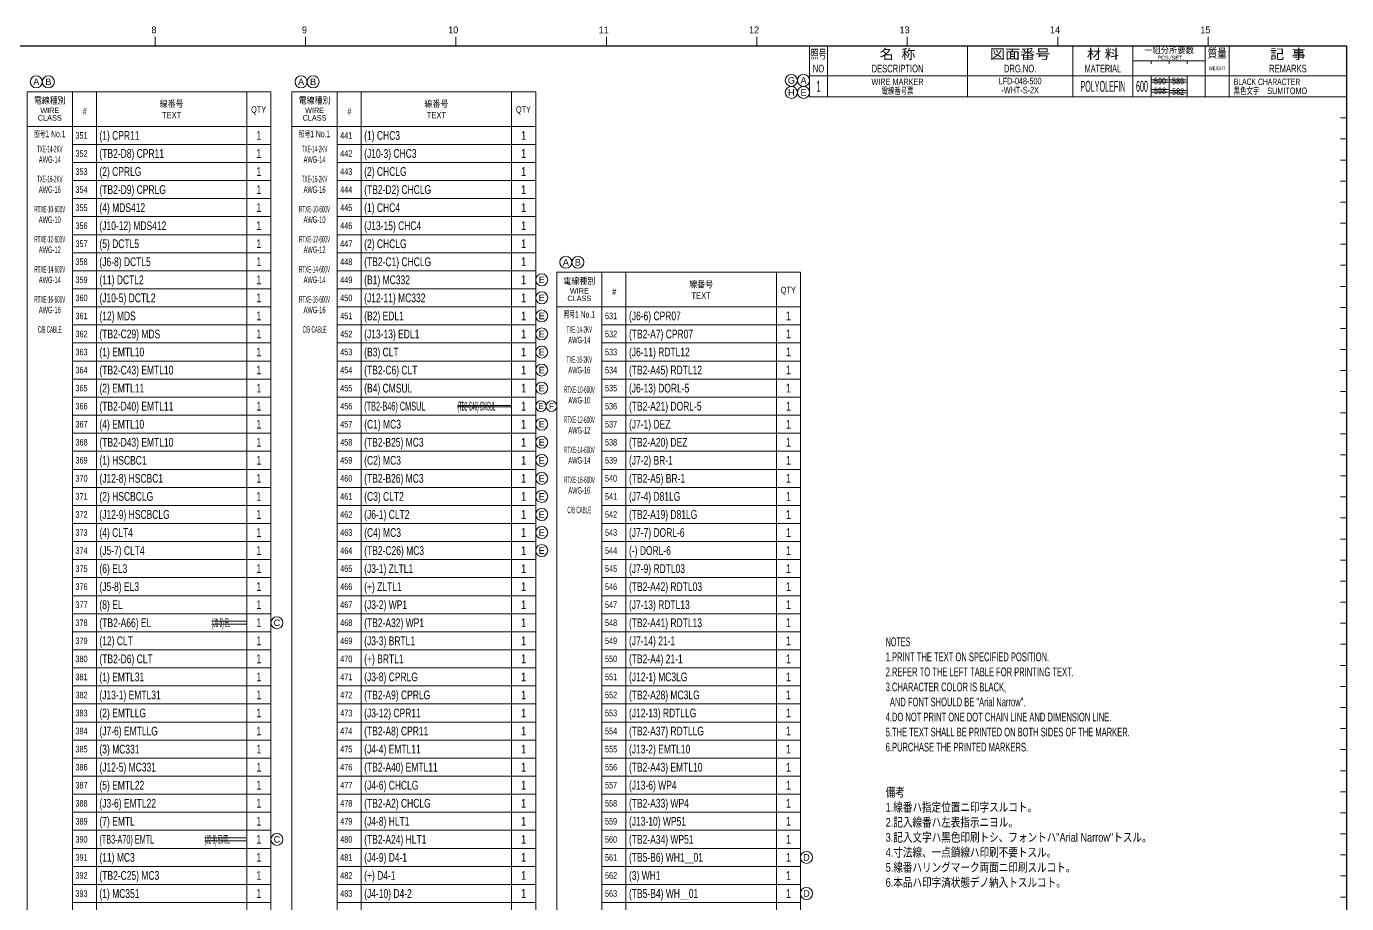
# Model space of a CAD drawing. Header units: millimetres. Extents: x 10 to 832, y 7 to 590.
# Drawn here: x 392.7 to 831.5, y 298.8 to 590.4 of the extents above; entities that cross this region are included whole.
import ezdxf
from ezdxf.enums import TextEntityAlignment as Align

# ---------------------------------------------------------------- set-up
doc = ezdxf.new("R2010")
doc.units = ezdxf.units.MM
for name, color, linetype in [('GR1_01', 7, 'Continuous'), ('GR1_02', 7, 'Continuous'), ('GR1_03', 7, 'Continuous'), ('GR1_04', 7, 'Continuous'), ('GR1_10', 7, 'Continuous'), ('GR1_11', 7, 'Continuous'), ('図面枠B6M', 7, 'Continuous'), ('表題、部品表_01', 7, 'Continuous'), ('表題、部品表_02', 7, 'Continuous'), ('表題、部品表_03', 7, 'Continuous'), ('訂正記号', 7, 'Continuous')]:
    doc.layers.add(name, color=color, linetype=linetype)
doc.styles.add('HG丸ｺﾞｼｯｸM-PRO', font='')
doc.styles.get('HG丸ｺﾞｼｯｸM-PRO').set_extended_font_data('HG丸ｺﾞｼｯｸM-PRO')

# ---------------------------------------------------------------- blocks, each defined once
blk = doc.blocks.new('BLKF023')
at = {"layer": '図面枠B6M', "color": 2, "linetype": 'Continuous', "lineweight": 25}
for p, q in [((35.5, 584), (831.5, 584)), ((831.5, 584), (831.5, 15))]:
    blk.add_line(p, q, dxfattribs=at)
at = {"layer": '図面枠B6M', "color": 4, "linetype": 'Continuous', "lineweight": 13}
for p, q in [((435.5, 587), (435.5, 584)), ((485.5, 587), (485.5, 584)), ((535.5, 587), (535.5, 584)), ((585.5, 587), (585.5, 584)), ((635.5, 587), (635.5, 584)), ((685.5, 587), (685.5, 584)), ((735.5, 587), (735.5, 584)), ((785.5, 587), (785.5, 584)), ((829.5, 567), (831.5, 567)), ((829.5, 560), (831.5, 560)), ((829.5, 553), (831.5, 553)), ((829.5, 546), (831.5, 546)), ((829.5, 539), (831.5, 539)), ((829.5, 532), (831.5, 532)), ((829.5, 525), (831.5, 525)), ((829.5, 518), (831.5, 518)), ((829.5, 511), (831.5, 511)), ((829.5, 504), (831.5, 504)), ((829.5, 497), (831.5, 497)), ((829.5, 490), (831.5, 490)), ((829.5, 483), (831.5, 483)), ((829.5, 476), (831.5, 476)), ((829.5, 469), (831.5, 469)), ((829.5, 462), (831.5, 462)), ((829.5, 455), (831.5, 455)), ((829.5, 448), (831.5, 448)), ((829.5, 441), (831.5, 441)), ((829.5, 434), (831.5, 434)), ((829.5, 427), (831.5, 427)), ((829.5, 420), (831.5, 420)), ((829.5, 413), (831.5, 413)), ((829.5, 406), (831.5, 406)), ((829.5, 399), (831.5, 399)), ((829.5, 392), (831.5, 392)), ((829.5, 385), (831.5, 385)), ((829.5, 378), (831.5, 378)), ((829.5, 371), (831.5, 371)), ((829.5, 364), (831.5, 364)), ((829.5, 357), (831.5, 357)), ((829.5, 350), (831.5, 350)), ((829.5, 343), (831.5, 343)), ((829.5, 336), (831.5, 336)), ((829.5, 329), (831.5, 329)), ((829.5, 322), (831.5, 322)), ((829.5, 315), (831.5, 315)), ((829.5, 308), (831.5, 308)), ((829.5, 301), (831.5, 301))]:
    blk.add_line(p, q, dxfattribs=at)
at = {"layer": '図面枠B6M', "color": 4, "linetype": 'Continuous', "lineweight": 13, "style": 'HG丸ｺﾞｼｯｸM-PRO', "width": 1.003994}
for s, height, p in [('8', 2.25, (434.29, 587.45)), ('9', 2.25, (484.29, 587.45)), ('10', 2.255, (532.9, 587.45)), ('11', 2.255, (582.9, 587.45)), ('12', 2.255, (632.9, 587.45)), ('13', 2.255, (682.9, 587.45)), ('14', 2.255, (732.9, 587.45)), ('15', 2.255, (782.9, 587.45))]:
    blk.add_text(s, height=height, dxfattribs=at).set_placement(p, align=Align.BOTTOM_LEFT)
blk = doc.blocks.new('BLKF025')
at = {"layer": '表題、部品表_02', "color": 4, "linetype": 'Continuous', "lineweight": 13}
for p, q in [((653, 574), (653, 567)), ((653, 574), (831.5, 574)), ((659, 574), (659, 567)), ((705.5, 574), (705.5, 567)), ((740.5, 574), (740.5, 567)), ((760.5, 574), (760.5, 567)), ((766.5, 574), (766.5, 567)), ((772.5, 574), (772.5, 567)), ((778.5, 567), (778.5, 574)), ((784.5, 574), (784.5, 567)), ((792.5, 574), (792.5, 567)), ((831.5, 574), (831.5, 567)), ((653, 567), (831.5, 567))]:
    blk.add_line(p, q, dxfattribs=at)
blk = doc.blocks.new('BLKF031')
at = {"layer": 'GR1_01', "color": 4, "linetype": 'Continuous', "lineweight": 13}
for p, q in [((393, 568.67), (393, 557.17)), ((393, 568.67), (393, 17.17)), ((474, 568.67), (393, 568.67)), ((408, 568.67), (408, 557.17)), ((416, 568.67), (416, 17.17)), ((466, 568.67), (466, 17.17)), ((474, 568.67), (474, 17.17)), ((474, 557.17), (393, 557.17)), ((408, 557.17), (408, 17.17)), ((408, 557.17), (474, 557.17)), ((408, 551.17), (474, 551.17)), ((408, 545.17), (474, 545.17)), ((408, 539.17), (474, 539.17)), ((408, 533.17), (474, 533.17)), ((408, 527.17), (474, 527.17)), ((408, 521.17), (474, 521.17)), ((408, 515.17), (474, 515.17)), ((408, 509.17), (474, 509.17)), ((408, 503.17), (474, 503.17)), ((408, 497.17), (474, 497.17)), ((408, 491.17), (474, 491.17)), ((408, 485.17), (474, 485.17)), ((408, 479.17), (474, 479.17)), ((408, 473.17), (474, 473.17)), ((408, 467.17), (474, 467.17)), ((408, 461.17), (474, 461.17)), ((408, 455.17), (474, 455.17)), ((408, 449.17), (474, 449.17)), ((408, 443.17), (474, 443.17)), ((408, 437.17), (474, 437.17)), ((408, 431.17), (474, 431.17)), ((408, 425.17), (474, 425.17)), ((408, 419.17), (474, 419.17)), ((408, 413.17), (474, 413.17)), ((408, 407.17), (474, 407.17)), ((408, 401.17), (474, 401.17)), ((408, 395.17), (474, 395.17)), ((408, 389.17), (474, 389.17)), ((408, 383.17), (474, 383.17)), ((408, 377.17), (474, 377.17)), ((408, 371.17), (474, 371.17)), ((408, 365.17), (474, 365.17)), ((408, 359.17), (474, 359.17)), ((408, 353.17), (474, 353.17)), ((408, 347.17), (474, 347.17)), ((408, 341.17), (474, 341.17)), ((408, 335.17), (474, 335.17)), ((408, 329.17), (474, 329.17)), ((408, 323.17), (474, 323.17)), ((408, 317.17), (474, 317.17)), ((408, 311.17), (474, 311.17)), ((408, 305.17), (474, 305.17)), ((408, 299.17), (474, 299.17))]:
    blk.add_line(p, q, dxfattribs=at)
at = {"layer": 'GR1_01', "color": 4, "linetype": 'Continuous', "lineweight": 13, "style": 'HG丸ｺﾞｼｯｸM-PRO'}
for s, height, width, p in [('電線種別', 2.182, 0.863284, (400.5, 565.8)), ('線番号', 2.182, 0.863284, (441, 564.7)), ('#', 2.18, 0.693196, (412.1, 562.18)), ('TEXT', 2.182, 0.863438, (441, 560.92)), ('QTY', 2.182, 0.692704, (469.93, 562.78))]:
    blk.add_text(s, height=height, dxfattribs=dict(at, width=width)).set_placement(p, align=Align.MIDDLE_CENTER)
for s, width, p in [('WIRE', 0.829808, (400.5, 561.05)), ('CLASS', 0.831675, (400.5, 558.55))]:
    blk.add_text(s, height=1.818, dxfattribs=dict(at, width=width)).set_placement(p, align=Align.BOTTOM_CENTER)
blk = doc.blocks.new('BLKF032')
at = {"layer": 'GR1_01', "color": 4, "linetype": 'Continuous', "lineweight": 13}
for p, q in [((481, 568.67), (481, 557.17)), ((481, 568.67), (481, 17.17)), ((562, 568.67), (481, 568.67)), ((496, 568.67), (496, 557.17)), ((504, 568.67), (504, 17.17)), ((554, 568.67), (554, 17.17)), ((562, 568.67), (562, 17.17)), ((562, 557.17), (481, 557.17)), ((496, 557.17), (496, 17.17)), ((496, 557.17), (562, 557.17)), ((496, 551.17), (562, 551.17)), ((496, 545.17), (562, 545.17)), ((496, 539.17), (562, 539.17)), ((496, 533.17), (562, 533.17)), ((496, 527.17), (562, 527.17)), ((496, 521.17), (562, 521.17)), ((496, 515.17), (562, 515.17)), ((496, 509.17), (562, 509.17)), ((496, 503.17), (562, 503.17)), ((496, 497.17), (562, 497.17)), ((496, 491.17), (562, 491.17)), ((496, 485.17), (562, 485.17)), ((496, 479.17), (562, 479.17)), ((496, 473.17), (562, 473.17)), ((496, 467.17), (562, 467.17)), ((496, 461.17), (562, 461.17)), ((496, 455.17), (562, 455.17)), ((496, 449.17), (562, 449.17)), ((496, 443.17), (562, 443.17)), ((496, 437.17), (562, 437.17)), ((496, 431.17), (562, 431.17)), ((496, 425.17), (562, 425.17)), ((496, 419.17), (562, 419.17)), ((496, 413.17), (562, 413.17)), ((496, 407.17), (562, 407.17)), ((496, 401.17), (562, 401.17)), ((496, 395.17), (562, 395.17)), ((496, 389.17), (562, 389.17)), ((496, 383.17), (562, 383.17)), ((496, 377.17), (562, 377.17)), ((496, 371.17), (562, 371.17)), ((496, 365.17), (562, 365.17)), ((496, 359.17), (562, 359.17)), ((496, 353.17), (562, 353.17)), ((496, 347.17), (562, 347.17)), ((496, 341.17), (562, 341.17)), ((496, 335.17), (562, 335.17)), ((496, 329.17), (562, 329.17)), ((496, 323.17), (562, 323.17)), ((496, 317.17), (562, 317.17)), ((496, 311.17), (562, 311.17)), ((496, 305.17), (562, 305.17)), ((496, 299.17), (562, 299.17))]:
    blk.add_line(p, q, dxfattribs=at)
at = {"layer": 'GR1_01', "color": 4, "linetype": 'Continuous', "lineweight": 13, "style": 'HG丸ｺﾞｼｯｸM-PRO'}
for s, height, width, p in [('電線種別', 2.182, 0.863284, (488.5, 565.8)), ('線番号', 2.182, 0.863284, (529, 564.7)), ('#', 2.18, 0.693196, (500.1, 562.18)), ('TEXT', 2.182, 0.863438, (529, 560.92)), ('QTY', 2.182, 0.692704, (557.93, 562.78))]:
    blk.add_text(s, height=height, dxfattribs=dict(at, width=width)).set_placement(p, align=Align.MIDDLE_CENTER)
for s, width, p in [('WIRE', 0.829808, (488.5, 561.05)), ('CLASS', 0.831675, (488.5, 558.55))]:
    blk.add_text(s, height=1.818, dxfattribs=dict(at, width=width)).set_placement(p, align=Align.BOTTOM_CENTER)
blk = doc.blocks.new('BLKF034')
at = {"layer": '表題、部品表_01', "color": 4, "linetype": 'Continuous', "lineweight": 13}
for p, q in [((653, 584), (653, 574)), ((653, 584), (831.5, 584)), ((659, 584), (659, 574)), ((705.5, 584), (705.5, 574)), ((740.5, 584), (740.5, 574)), ((760.5, 584), (760.5, 574)), ((784.5, 584), (784.5, 574)), ((792.5, 584), (792.5, 574)), ((831.5, 584), (831.5, 574)), ((760.5, 579), (784.5, 579)), ((766.5, 578), (766.5, 579)), ((772.5, 579), (772.5, 578)), ((778.5, 579), (778.5, 578)), ((653, 574), (831.5, 574))]:
    blk.add_line(p, q, dxfattribs=at)
at = {"layer": '表題、部品表_01', "color": 3, "linetype": 'Continuous', "lineweight": 35, "style": 'HG丸ｺﾞｼｯｸM-PRO'}
for s, height, width, p in [('一組分所要数', 2.036, 0.966638, (772.5, 582.5)), ('照号', 2.909, 0.651535, (656, 581.2)), ('名  称', 3.273, 1.042426, (682.25, 581.2)), ('図面番号', 3.273, 1.127518, (723, 581.2)), ('材 料', 3.273, 1.042439, (750.5, 581.2)), ('PCS./SET.', 1.309, 0.862935, (773, 580)), ('質量', 2.909, 0.781842, (788.5, 581.5)), ('記  事', 3.273, 1.042426, (812, 581.2)), ('NO', 2.545, 0.740841, (656, 576.4)), ('DESCRIPTION', 2.5455, 0.741365, (682.25, 576.4)), ('DRG.NO.', 2.545, 0.741189, (723, 576.4)), ('MATERIAL', 2.545, 0.594756, (750.5, 576.4)), ('WEIGHT', 1.309, 0.635507, (788.5, 576.5)), ('REMARKS', 2.545, 0.742803, (812, 576.4))]:
    blk.add_text(s, height=height, dxfattribs=dict(at, width=width)).set_placement(p, align=Align.MIDDLE_CENTER)
blk = doc.blocks.new('BLKF033')
at = {"layer": '表題、部品表_01', "color": 3, "linetype": 'Continuous', "lineweight": 13}
blk.add_blockref('BLKF034', (0, 0), dxfattribs=at)
blk = doc.blocks.new('BLKF035')
at = {"layer": 'GR1_01', "color": 4, "linetype": 'Continuous', "lineweight": 13}
for p, q in [((569, 508.67), (569, 497.17)), ((569, 508.67), (569, 65.17)), ((650, 508.67), (569, 508.67)), ((584, 508.67), (584, 497.17)), ((592, 508.67), (592, 65.17)), ((642, 508.67), (642, 65.17)), ((650, 508.67), (650, 65.17)), ((650, 497.17), (569, 497.17)), ((584, 497.17), (584, 65.17)), ((584, 497.17), (650, 497.17)), ((584, 491.17), (650, 491.17)), ((584, 485.17), (650, 485.17)), ((584, 479.17), (650, 479.17)), ((584, 473.17), (650, 473.17)), ((584, 467.17), (650, 467.17)), ((584, 461.17), (650, 461.17)), ((584, 455.17), (650, 455.17)), ((584, 449.17), (650, 449.17)), ((584, 443.17), (650, 443.17)), ((584, 437.17), (650, 437.17)), ((584, 431.17), (650, 431.17)), ((584, 425.17), (650, 425.17)), ((584, 419.17), (650, 419.17)), ((584, 413.17), (650, 413.17)), ((584, 407.17), (650, 407.17)), ((584, 401.17), (650, 401.17)), ((584, 395.17), (650, 395.17)), ((584, 389.17), (650, 389.17)), ((584, 383.17), (650, 383.17)), ((584, 377.17), (650, 377.17)), ((584, 371.17), (650, 371.17)), ((584, 365.17), (650, 365.17)), ((584, 359.17), (650, 359.17)), ((584, 353.17), (650, 353.17)), ((584, 347.17), (650, 347.17)), ((584, 341.17), (650, 341.17)), ((584, 335.17), (650, 335.17)), ((584, 329.17), (650, 329.17)), ((584, 323.17), (650, 323.17)), ((584, 317.17), (650, 317.17)), ((584, 311.17), (650, 311.17)), ((584, 305.17), (650, 305.17)), ((584, 299.17), (650, 299.17))]:
    blk.add_line(p, q, dxfattribs=at)
at = {"layer": 'GR1_01', "color": 4, "linetype": 'Continuous', "lineweight": 13, "style": 'HG丸ｺﾞｼｯｸM-PRO'}
for s, height, width, p in [('電線種別', 2.182, 0.863284, (576.5, 505.8)), ('線番号', 2.182, 0.863284, (617, 504.7)), ('#', 2.18, 0.693196, (588.1, 502.18)), ('TEXT', 2.182, 0.863438, (617, 500.92)), ('QTY', 2.182, 0.692704, (645.93, 502.78))]:
    blk.add_text(s, height=height, dxfattribs=dict(at, width=width)).set_placement(p, align=Align.MIDDLE_CENTER)
for s, width, p in [('CLASS', 0.831675, (576.5, 498.55)), ('WIRE', 0.829808, (576.5, 501.05))]:
    blk.add_text(s, height=1.818, dxfattribs=dict(at, width=width)).set_placement(p, align=Align.BOTTOM_CENTER)
blk = doc.blocks.new('BLKF040')
at = {"layer": '訂正記号', "color": 4, "linetype": 'Continuous', "lineweight": 13}
blk.add_circle((396.02, 572), 2, dxfattribs=at)
at = {"layer": '訂正記号', "color": 4, "linetype": 'Continuous', "lineweight": 13, "style": 'HG丸ｺﾞｼｯｸM-PRO', "width": 1.042301}
blk.add_text('A', height=2.18, dxfattribs=at).set_placement((396.02, 572), align=Align.MIDDLE_CENTER)
blk = doc.blocks.new('BLKF041')
at = {"layer": '訂正記号', "color": 4, "linetype": 'Continuous', "lineweight": 13}
blk.add_circle((484.02, 572), 2, dxfattribs=at)
at = {"layer": '訂正記号', "color": 4, "linetype": 'Continuous', "lineweight": 13, "style": 'HG丸ｺﾞｼｯｸM-PRO', "width": 1.042301}
blk.add_text('A', height=2.18, dxfattribs=at).set_placement((484.02, 572), align=Align.MIDDLE_CENTER)
blk = doc.blocks.new('BLKF042')
at = {"layer": '訂正記号', "color": 4, "linetype": 'Continuous', "lineweight": 13}
blk.add_circle((572.02, 512), 2, dxfattribs=at)
at = {"layer": '訂正記号', "color": 4, "linetype": 'Continuous', "lineweight": 13, "style": 'HG丸ｺﾞｼｯｸM-PRO', "width": 1.042301}
blk.add_text('A', height=2.18, dxfattribs=at).set_placement((572.02, 512), align=Align.MIDDLE_CENTER)
blk = doc.blocks.new('BLKF047')
at = {"layer": '訂正記号', "color": 4, "linetype": 'Continuous', "lineweight": 13}
blk.add_circle((400.02, 572), 2, dxfattribs=at)
at = {"layer": '訂正記号', "color": 4, "linetype": 'Continuous', "lineweight": 13, "style": 'HG丸ｺﾞｼｯｸM-PRO', "width": 1.04272}
blk.add_text('B', height=2.18, dxfattribs=at).set_placement((400.02, 572), align=Align.MIDDLE_CENTER)
blk = doc.blocks.new('BLKF048')
at = {"layer": '訂正記号', "color": 4, "linetype": 'Continuous', "lineweight": 13}
blk.add_circle((488.02, 572), 2, dxfattribs=at)
at = {"layer": '訂正記号', "color": 4, "linetype": 'Continuous', "lineweight": 13, "style": 'HG丸ｺﾞｼｯｸM-PRO', "width": 1.04272}
blk.add_text('B', height=2.18, dxfattribs=at).set_placement((488.02, 572), align=Align.MIDDLE_CENTER)
blk = doc.blocks.new('BLKF049')
at = {"layer": '訂正記号', "color": 4, "linetype": 'Continuous', "lineweight": 13}
blk.add_circle((576.02, 512), 2, dxfattribs=at)
at = {"layer": '訂正記号', "color": 4, "linetype": 'Continuous', "lineweight": 13, "style": 'HG丸ｺﾞｼｯｸM-PRO', "width": 1.04272}
blk.add_text('B', height=2.18, dxfattribs=at).set_placement((576.02, 512), align=Align.MIDDLE_CENTER)
blk = doc.blocks.new('BLKF051')
at = {"layer": '訂正記号', "color": 4, "linetype": 'Continuous', "lineweight": 13}
blk.add_circle((476, 320.17), 2, dxfattribs=at)
at = {"layer": '訂正記号', "color": 4, "linetype": 'Continuous', "lineweight": 13, "style": 'HG丸ｺﾞｼｯｸM-PRO', "width": 1.042931}
blk.add_text('C', height=2.18, dxfattribs=at).set_placement((476, 320.17), align=Align.MIDDLE_CENTER)
blk = doc.blocks.new('BLKF052')
at = {"layer": '訂正記号', "color": 4, "linetype": 'Continuous', "lineweight": 13}
blk.add_circle((476, 392.17), 2, dxfattribs=at)
at = {"layer": '訂正記号', "color": 4, "linetype": 'Continuous', "lineweight": 13, "style": 'HG丸ｺﾞｼｯｸM-PRO', "width": 1.042931}
blk.add_text('C', height=2.18, dxfattribs=at).set_placement((476, 392.17), align=Align.MIDDLE_CENTER)
blk = doc.blocks.new('BLKF067')
at = {"layer": '訂正記号', "color": 4, "linetype": 'Continuous', "lineweight": 13}
blk.add_circle((652, 314.17), 2, dxfattribs=at)
at = {"layer": '訂正記号', "color": 4, "linetype": 'Continuous', "lineweight": 13, "style": 'HG丸ｺﾞｼｯｸM-PRO', "width": 1.042833}
blk.add_text('D', height=2.18, dxfattribs=at).set_placement((652, 314.17), align=Align.MIDDLE_CENTER)
blk = doc.blocks.new('BLKF068')
at = {"layer": '訂正記号', "color": 4, "linetype": 'Continuous', "lineweight": 13}
blk.add_circle((652, 302.17), 2, dxfattribs=at)
at = {"layer": '訂正記号', "color": 4, "linetype": 'Continuous', "lineweight": 13, "style": 'HG丸ｺﾞｼｯｸM-PRO', "width": 1.042833}
blk.add_text('D', height=2.18, dxfattribs=at).set_placement((652, 302.17), align=Align.MIDDLE_CENTER)
blk = doc.blocks.new('BLKF118')
at = {"layer": '訂正記号', "color": 4, "linetype": 'Continuous', "lineweight": 13}
blk.add_circle((564, 506.17), 2, dxfattribs=at)
at = {"layer": '訂正記号', "color": 4, "linetype": 'Continuous', "lineweight": 13, "style": 'HG丸ｺﾞｼｯｸM-PRO', "width": 1.04259}
blk.add_text('E', height=2.18, dxfattribs=at).set_placement((564, 506.17), align=Align.MIDDLE_CENTER)
blk = doc.blocks.new('BLKF119')
at = {"layer": '訂正記号', "color": 4, "linetype": 'Continuous', "lineweight": 13}
blk.add_circle((564, 500.17), 2, dxfattribs=at)
at = {"layer": '訂正記号', "color": 4, "linetype": 'Continuous', "lineweight": 13, "style": 'HG丸ｺﾞｼｯｸM-PRO', "width": 1.04259}
blk.add_text('E', height=2.18, dxfattribs=at).set_placement((564, 500.17), align=Align.MIDDLE_CENTER)
blk = doc.blocks.new('BLKF120')
at = {"layer": '訂正記号', "color": 4, "linetype": 'Continuous', "lineweight": 13}
blk.add_circle((564, 494.17), 2, dxfattribs=at)
at = {"layer": '訂正記号', "color": 4, "linetype": 'Continuous', "lineweight": 13, "style": 'HG丸ｺﾞｼｯｸM-PRO', "width": 1.04259}
blk.add_text('E', height=2.18, dxfattribs=at).set_placement((564, 494.17), align=Align.MIDDLE_CENTER)
blk = doc.blocks.new('BLKF121')
at = {"layer": '訂正記号', "color": 4, "linetype": 'Continuous', "lineweight": 13}
blk.add_circle((564, 488.17), 2, dxfattribs=at)
at = {"layer": '訂正記号', "color": 4, "linetype": 'Continuous', "lineweight": 13, "style": 'HG丸ｺﾞｼｯｸM-PRO', "width": 1.04259}
blk.add_text('E', height=2.18, dxfattribs=at).set_placement((564, 488.17), align=Align.MIDDLE_CENTER)
blk = doc.blocks.new('BLKF122')
at = {"layer": '訂正記号', "color": 4, "linetype": 'Continuous', "lineweight": 13}
blk.add_circle((564, 482.17), 2, dxfattribs=at)
at = {"layer": '訂正記号', "color": 4, "linetype": 'Continuous', "lineweight": 13, "style": 'HG丸ｺﾞｼｯｸM-PRO', "width": 1.04259}
blk.add_text('E', height=2.18, dxfattribs=at).set_placement((564, 482.17), align=Align.MIDDLE_CENTER)
blk = doc.blocks.new('BLKF123')
at = {"layer": '訂正記号', "color": 4, "linetype": 'Continuous', "lineweight": 13}
blk.add_circle((564, 476.17), 2, dxfattribs=at)
at = {"layer": '訂正記号', "color": 4, "linetype": 'Continuous', "lineweight": 13, "style": 'HG丸ｺﾞｼｯｸM-PRO', "width": 1.04259}
blk.add_text('E', height=2.18, dxfattribs=at).set_placement((564, 476.17), align=Align.MIDDLE_CENTER)
blk = doc.blocks.new('BLKF124')
at = {"layer": '訂正記号', "color": 4, "linetype": 'Continuous', "lineweight": 13}
blk.add_circle((564, 470.17), 2, dxfattribs=at)
at = {"layer": '訂正記号', "color": 4, "linetype": 'Continuous', "lineweight": 13, "style": 'HG丸ｺﾞｼｯｸM-PRO', "width": 1.04259}
blk.add_text('E', height=2.18, dxfattribs=at).set_placement((564, 470.17), align=Align.MIDDLE_CENTER)
blk = doc.blocks.new('BLKF125')
at = {"layer": '訂正記号', "color": 4, "linetype": 'Continuous', "lineweight": 13}
blk.add_circle((564, 458.17), 2, dxfattribs=at)
at = {"layer": '訂正記号', "color": 4, "linetype": 'Continuous', "lineweight": 13, "style": 'HG丸ｺﾞｼｯｸM-PRO', "width": 1.04259}
blk.add_text('E', height=2.18, dxfattribs=at).set_placement((564, 458.17), align=Align.MIDDLE_CENTER)
blk = doc.blocks.new('BLKF126')
at = {"layer": '訂正記号', "color": 4, "linetype": 'Continuous', "lineweight": 13}
blk.add_circle((564, 452.17), 2, dxfattribs=at)
at = {"layer": '訂正記号', "color": 4, "linetype": 'Continuous', "lineweight": 13, "style": 'HG丸ｺﾞｼｯｸM-PRO', "width": 1.04259}
blk.add_text('E', height=2.18, dxfattribs=at).set_placement((564, 452.17), align=Align.MIDDLE_CENTER)
blk = doc.blocks.new('BLKF127')
at = {"layer": '訂正記号', "color": 4, "linetype": 'Continuous', "lineweight": 13}
blk.add_circle((564, 446.17), 2, dxfattribs=at)
at = {"layer": '訂正記号', "color": 4, "linetype": 'Continuous', "lineweight": 13, "style": 'HG丸ｺﾞｼｯｸM-PRO', "width": 1.04259}
blk.add_text('E', height=2.18, dxfattribs=at).set_placement((564, 446.17), align=Align.MIDDLE_CENTER)
blk = doc.blocks.new('BLKF128')
at = {"layer": '訂正記号', "color": 4, "linetype": 'Continuous', "lineweight": 13}
blk.add_circle((564, 440.17), 2, dxfattribs=at)
at = {"layer": '訂正記号', "color": 4, "linetype": 'Continuous', "lineweight": 13, "style": 'HG丸ｺﾞｼｯｸM-PRO', "width": 1.04259}
blk.add_text('E', height=2.18, dxfattribs=at).set_placement((564, 440.17), align=Align.MIDDLE_CENTER)
blk = doc.blocks.new('BLKF129')
at = {"layer": '訂正記号', "color": 4, "linetype": 'Continuous', "lineweight": 13}
blk.add_circle((564, 434.17), 2, dxfattribs=at)
at = {"layer": '訂正記号', "color": 4, "linetype": 'Continuous', "lineweight": 13, "style": 'HG丸ｺﾞｼｯｸM-PRO', "width": 1.04259}
blk.add_text('E', height=2.18, dxfattribs=at).set_placement((564, 434.17), align=Align.MIDDLE_CENTER)
blk = doc.blocks.new('BLKF130')
at = {"layer": '訂正記号', "color": 4, "linetype": 'Continuous', "lineweight": 13}
blk.add_circle((564, 428.17), 2, dxfattribs=at)
at = {"layer": '訂正記号', "color": 4, "linetype": 'Continuous', "lineweight": 13, "style": 'HG丸ｺﾞｼｯｸM-PRO', "width": 1.04259}
blk.add_text('E', height=2.18, dxfattribs=at).set_placement((564, 428.17), align=Align.MIDDLE_CENTER)
blk = doc.blocks.new('BLKF131')
at = {"layer": '訂正記号', "color": 4, "linetype": 'Continuous', "lineweight": 13}
blk.add_circle((564, 422.17), 2, dxfattribs=at)
at = {"layer": '訂正記号', "color": 4, "linetype": 'Continuous', "lineweight": 13, "style": 'HG丸ｺﾞｼｯｸM-PRO', "width": 1.04259}
blk.add_text('E', height=2.18, dxfattribs=at).set_placement((564, 422.17), align=Align.MIDDLE_CENTER)
blk = doc.blocks.new('BLKF132')
at = {"layer": '訂正記号', "color": 4, "linetype": 'Continuous', "lineweight": 13}
blk.add_circle((564, 416.17), 2, dxfattribs=at)
at = {"layer": '訂正記号', "color": 4, "linetype": 'Continuous', "lineweight": 13, "style": 'HG丸ｺﾞｼｯｸM-PRO', "width": 1.04259}
blk.add_text('E', height=2.18, dxfattribs=at).set_placement((564, 416.17), align=Align.MIDDLE_CENTER)
blk = doc.blocks.new('BLKF140')
at = {"layer": '訂正記号', "color": 4, "linetype": 'Continuous', "lineweight": 13}
blk.add_circle((563.75, 464.17), 1.75, dxfattribs=at)
at = {"layer": '訂正記号', "color": 4, "linetype": 'Continuous', "lineweight": 13, "style": 'HG丸ｺﾞｼｯｸM-PRO', "width": 1.04259}
blk.add_text('E', height=1.91, dxfattribs=at).set_placement((563.75, 464.17), align=Align.MIDDLE_CENTER)
blk = doc.blocks.new('BLKF141')
at = {"layer": 'GR1_10', "color": 4, "linetype": 'Continuous', "lineweight": 13}
blk.add_circle((567.25, 464.17), 1.75, dxfattribs=at)
at = {"layer": 'GR1_10', "color": 4, "linetype": 'Continuous', "lineweight": 13, "style": 'HG丸ｺﾞｼｯｸM-PRO', "width": 1.042153}
blk.add_text('F', height=1.91, dxfattribs=at).set_placement((567.25, 464.17), align=Align.MIDDLE_CENTER)
blk = doc.blocks.new('BLKF142')
at = {"layer": 'GR1_10', "color": 4, "linetype": 'Continuous', "lineweight": 13}
for p, q in [((536, 464.42), (554, 464.42)), ((536, 463.92), (554, 463.92))]:
    blk.add_line(p, q, dxfattribs=at)
at = {"layer": 'GR1_10', "color": 3, "linetype": 'Continuous', "lineweight": 35, "style": 'HG丸ｺﾞｼｯｸM-PRO', "width": 0.308655}
blk.add_text('(TB2-C46) CMSUL', height=2.9091, dxfattribs=at).set_placement((536, 464.17), align=Align.MIDDLE_LEFT)
blk = doc.blocks.new('BLKF156')
at = {"layer": '訂正記号', "color": 4, "linetype": 'Continuous', "lineweight": 13}
blk.add_circle((651, 572.48), 2, dxfattribs=at)
at = {"layer": '訂正記号', "color": 4, "linetype": 'Continuous', "lineweight": 13, "style": 'HG丸ｺﾞｼｯｸM-PRO', "width": 1.042301}
blk.add_text('A', height=2.18, dxfattribs=at).set_placement((651, 572.48), align=Align.MIDDLE_CENTER)
blk = doc.blocks.new('BLKF157')
at = {"layer": 'GR1_11', "color": 4, "linetype": 'Continuous', "lineweight": 13}
blk.add_circle((646.96, 572.46), 2, dxfattribs=at)
at = {"layer": 'GR1_11', "color": 4, "linetype": 'Continuous', "lineweight": 13, "style": 'HG丸ｺﾞｼｯｸM-PRO', "width": 1.042883}
blk.add_text('G', height=2.18, dxfattribs=at).set_placement((646.96, 572.46), align=Align.MIDDLE_CENTER)
blk = doc.blocks.new('BLKF158')
at = {"layer": '訂正記号', "color": 4, "linetype": 'Continuous', "lineweight": 13}
blk.add_circle((651, 568.48), 2, dxfattribs=at)
at = {"layer": '訂正記号', "color": 4, "linetype": 'Continuous', "lineweight": 13, "style": 'HG丸ｺﾞｼｯｸM-PRO', "width": 1.04259}
blk.add_text('E', height=2.18, dxfattribs=at).set_placement((651, 568.48), align=Align.MIDDLE_CENTER)
blk = doc.blocks.new('BLKF161')
at = {"layer": 'GR1_11', "color": 4, "linetype": 'Continuous', "lineweight": 13}
blk.add_circle((646.96, 568.46), 2, dxfattribs=at)
at = {"layer": 'GR1_11', "color": 4, "linetype": 'Continuous', "lineweight": 13, "style": 'HG丸ｺﾞｼｯｸM-PRO', "width": 1.042153}
blk.add_text('H', height=2.18, dxfattribs=at).set_placement((646.96, 568.46), align=Align.MIDDLE_CENTER)

msp = doc.modelspace()

# ---------------------------------------------------------------- linework, layer by layer
at = {"layer": 'GR1_11', "color": 4, "linetype": 'Continuous', "lineweight": 13}
for p, q in [((766.8, 572.65), (772.2, 572.65)), ((766.8, 571.85), (772.2, 571.85)), ((766.8, 569.39), (772.2, 569.39)), ((766.8, 568.59), (772.2, 568.59))]:
    msp.add_line(p, q, dxfattribs=at)
at = {"layer": '訂正記号', "color": 4, "linetype": 'Continuous', "lineweight": 13}
for p, q in [((772.8, 572.65), (778.2, 572.65)), ((772.8, 571.85), (778.2, 571.85)), ((772.8, 569.15), (778.2, 569.15)), ((772.8, 568.35), (778.2, 568.35)), ((454.38, 392.67), (465.94, 392.67)), ((454.38, 391.67), (465.94, 391.67)), ((452.02, 320.67), (465.63, 320.67)), ((452.02, 319.67), (465.63, 319.67))]:
    msp.add_line(p, q, dxfattribs=at)

# ---------------------------------------------------------------- block references
at = {"layer": 'GR1_01', "color": 4, "linetype": 'Continuous', "lineweight": 13}
for name in ['BLKF031', 'BLKF032', 'BLKF035']:
    msp.add_blockref(name, (0, 0), dxfattribs=at)
at = {"layer": 'GR1_10', "color": 4, "linetype": 'Continuous', "lineweight": 13}
for name in ['BLKF142', 'BLKF141']:
    msp.add_blockref(name, (0, 0), dxfattribs=at)
at = {"layer": 'GR1_11', "color": 4, "linetype": 'Continuous', "lineweight": 13}
for name in ['BLKF157', 'BLKF161']:
    msp.add_blockref(name, (0, 0), dxfattribs=at)
at = {"layer": '図面枠B6M', "color": 4, "linetype": 'Continuous', "lineweight": 13}
msp.add_blockref('BLKF023', (0, 0), dxfattribs=at)
at = {"layer": '表題、部品表_01', "color": 3, "linetype": 'Continuous', "lineweight": 13}
msp.add_blockref('BLKF033', (0, 0), dxfattribs=at)
at = {"layer": '表題、部品表_02', "color": 4, "linetype": 'Continuous', "lineweight": 13}
msp.add_blockref('BLKF025', (0, 0), dxfattribs=at)
at = {"layer": '訂正記号', "color": 4, "linetype": 'Continuous', "lineweight": 13}
for name in ['BLKF040', 'BLKF047', 'BLKF041', 'BLKF048', 'BLKF156', 'BLKF158', 'BLKF042', 'BLKF049', 'BLKF118', 'BLKF119', 'BLKF120', 'BLKF121', 'BLKF122', 'BLKF123', 'BLKF124', 'BLKF140', 'BLKF125', 'BLKF126', 'BLKF127', 'BLKF128', 'BLKF129', 'BLKF130', 'BLKF131', 'BLKF132', 'BLKF052', 'BLKF051', 'BLKF067', 'BLKF068']:
    msp.add_blockref(name, (0, 0), dxfattribs=at)

# ---------------------------------------------------------------- texts
at = {"layer": 'GR1_02', "color": 3, "linetype": 'Continuous', "lineweight": 35, "style": 'HG丸ｺﾞｼｯｸM-PRO'}
for s, height, width, p in [('照号1 No.1', 2.182, 0.618598, (400.5, 554.67)), ('照号1 No.1', 2.182, 0.618598, (488.5, 554.67)), ('TXE-14-2KV', 2.182, 0.415658, (400.5, 549.67)), ('TXE-14-2KV', 2.182, 0.415658, (488.5, 549.67)), ('AWG-14', 2.182, 0.522521, (400.5, 546.17)), ('AWG-14', 2.182, 0.522521, (488.5, 546.17)), ('TXE-16-2KV', 2.182, 0.415658, (400.5, 539.67)), ('TXE-16-2KV', 2.182, 0.415658, (488.5, 539.67)), ('AWG-16', 2.182, 0.522521, (400.5, 536.17)), ('AWG-16', 2.182, 0.522521, (488.5, 536.17)), ('RTXE-10-600V', 2.1818, 0.41606, (400.5, 529.67)), ('AWG-10', 2.182, 0.522521, (400.5, 526.17)), ('RTXE-10-600V', 2.1818, 0.41606, (488.5, 529.67)), ('AWG-10', 2.182, 0.522521, (488.5, 526.17)), ('RTXE-12-600V', 2.1818, 0.41606, (400.5, 519.67)), ('RTXE-12-600V', 2.1818, 0.41606, (488.5, 519.67)), ('AWG-12', 2.182, 0.522521, (400.5, 516.17)), ('AWG-12', 2.182, 0.522521, (488.5, 516.17)), ('RTXE-14-600V', 2.1818, 0.41606, (400.5, 509.67)), ('RTXE-14-600V', 2.1818, 0.41606, (488.5, 509.67)), ('AWG-14', 2.182, 0.522521, (400.5, 506.17)), ('AWG-14', 2.182, 0.522521, (488.5, 506.17)), ('RTXE-16-600V', 2.1818, 0.41606, (400.5, 499.67)), ('RTXE-16-600V', 2.1818, 0.41606, (488.5, 499.67)), ('AWG-16', 2.182, 0.522521, (400.5, 496.17)), ('AWG-16', 2.182, 0.522521, (488.5, 496.17)), ('照号1 No.1', 2.182, 0.618598, (576.5, 494.67)), ('C/B CABLE', 2.182, 0.416781, (400.5, 489.67)), ('C/B CABLE', 2.182, 0.416781, (488.5, 489.67)), ('TXE-14-2KV', 2.182, 0.415658, (576.5, 489.67)), ('AWG-14', 2.182, 0.522521, (576.5, 486.17)), ('TXE-16-2KV', 2.182, 0.415658, (576.5, 479.67)), ('AWG-16', 2.182, 0.522521, (576.5, 476.17)), ('RTXE-10-600V', 2.1818, 0.41606, (576.5, 469.67)), ('AWG-10', 2.182, 0.522521, (576.5, 466.17)), ('RTXE-12-600V', 2.1818, 0.41606, (576.5, 459.67)), ('AWG-12', 2.182, 0.522521, (576.5, 456.17)), ('RTXE-14-600V', 2.1818, 0.41606, (576.5, 449.67)), ('AWG-14', 2.182, 0.522521, (576.5, 446.17)), ('RTXE-16-600V', 2.1818, 0.41606, (576.5, 439.67)), ('AWG-16', 2.182, 0.522521, (576.5, 436.17)), ('C/B CABLE', 2.182, 0.416781, (576.5, 429.67))]:
    msp.add_text(s, height=height, dxfattribs=dict(at, width=width)).set_placement(p, align=Align.MIDDLE_CENTER)
at = {"layer": 'GR1_02', "color": 161, "linetype": 'Continuous', "lineweight": 9, "style": 'HG丸ｺﾞｼｯｸM-PRO', "width": 0.784542}
for p in [(470, 554.17), (558, 554.17), (470, 548.17), (558, 548.17), (470, 542.17), (558, 542.17), (470, 536.17), (558, 536.17), (470, 530.17), (558, 530.17), (470, 524.17), (558, 524.17), (470, 518.17), (558, 518.17), (470, 512.17), (558, 512.17), (470, 506.17), (558, 506.17), (470, 500.17), (558, 500.17), (470, 494.17), (558, 494.17), (646, 494.17), (470, 488.17), (558, 488.17), (646, 488.17), (470, 482.17), (558, 482.17), (646, 482.17), (470, 476.17), (558, 476.17), (646, 476.17), (470, 470.17), (558, 470.17), (646, 470.17), (470, 464.17), (558, 464.17), (646, 464.17), (470, 458.17), (558, 458.17), (646, 458.17), (470, 452.17), (558, 452.17), (646, 452.17), (470, 446.17), (558, 446.17), (646, 446.17), (470, 440.17), (558, 440.17), (646, 440.17), (470, 434.17), (558, 434.17), (646, 434.17), (470, 428.17), (558, 428.17), (646, 428.17), (470, 422.17), (558, 422.17), (646, 422.17), (470, 416.17), (558, 416.17), (646, 416.17), (470, 410.17), (558, 410.17), (646, 410.17), (470, 404.17), (558, 404.17), (646, 404.17), (470, 398.17), (558, 398.17), (646, 398.17), (470, 392.17), (558, 392.17), (646, 392.17), (470, 386.17), (558, 386.17), (646, 386.17), (470, 380.17), (558, 380.17), (646, 380.17), (470, 374.17), (558, 374.17), (646, 374.17), (470, 368.17), (558, 368.17), (646, 368.17), (470, 362.17), (558, 362.17), (646, 362.17), (470, 356.17), (558, 356.17), (646, 356.17), (470, 350.17), (558, 350.17), (646, 350.17), (470, 344.17), (558, 344.17), (646, 344.17), (470, 338.17), (558, 338.17), (646, 338.17), (470, 332.17), (558, 332.17), (646, 332.17), (470, 326.17), (558, 326.17), (646, 326.17), (470, 320.17), (558, 320.17), (646, 320.17), (470, 314.17), (558, 314.17), (646, 314.17), (470, 308.17), (558, 308.17), (646, 308.17), (470, 302.17), (558, 302.17), (646, 302.17)]:
    msp.add_text('1', height=2.91, dxfattribs=at).set_placement(p, align=Align.MIDDLE_CENTER)
at = {"layer": 'GR1_03', "color": 161, "linetype": 'Continuous', "lineweight": 9, "style": 'HG丸ｺﾞｼｯｸM-PRO', "width": 0.691275}
for s, p in [('351', (409.03, 554.17)), ('441', (497.03, 554.17)), ('352', (409.03, 548.17)), ('442', (497.03, 548.17)), ('353', (409.03, 542.17)), ('443', (497.03, 542.17)), ('354', (409.03, 536.17)), ('444', (497.03, 536.17)), ('355', (409.03, 530.17)), ('445', (497.03, 530.17)), ('356', (409.03, 524.17)), ('446', (497.03, 524.17)), ('357', (409.03, 518.17)), ('447', (497.03, 518.17)), ('358', (409.03, 512.17)), ('448', (497.03, 512.17)), ('359', (409.03, 506.17)), ('449', (497.03, 506.17)), ('360', (409.03, 500.17)), ('450', (497.03, 500.17)), ('361', (409.03, 494.17)), ('451', (497.03, 494.17)), ('531', (585.03, 494.17)), ('362', (409.03, 488.17)), ('452', (497.03, 488.17)), ('532', (585.03, 488.17)), ('363', (409.03, 482.17)), ('453', (497.03, 482.17)), ('533', (585.03, 482.17)), ('364', (409.03, 476.17)), ('454', (497.03, 476.17)), ('534', (585.03, 476.17)), ('365', (409.03, 470.17)), ('455', (497.03, 470.17)), ('535', (585.03, 470.17)), ('366', (409.03, 464.17)), ('456', (497.03, 464.17)), ('536', (585.03, 464.17)), ('367', (409.03, 458.17)), ('457', (497.03, 458.17)), ('537', (585.03, 458.17)), ('368', (409.03, 452.17)), ('458', (497.03, 452.17)), ('538', (585.03, 452.17)), ('369', (409.03, 446.17)), ('459', (497.03, 446.17)), ('539', (585.03, 446.17)), ('370', (409.03, 440.17)), ('460', (497.03, 440.17)), ('540', (585.03, 440.17)), ('371', (409.03, 434.17)), ('461', (497.03, 434.17)), ('541', (585.03, 434.17)), ('372', (409.03, 428.17)), ('462', (497.03, 428.17)), ('542', (585.03, 428.17)), ('373', (409.03, 422.17)), ('463', (497.03, 422.17)), ('543', (585.03, 422.17)), ('374', (409.03, 416.17)), ('464', (497.03, 416.17)), ('544', (585.03, 416.17)), ('375', (409.03, 410.17)), ('465', (497.03, 410.17)), ('545', (585.03, 410.17)), ('376', (409.03, 404.17)), ('466', (497.03, 404.17)), ('546', (585.03, 404.17)), ('377', (409.03, 398.17)), ('467', (497.03, 398.17)), ('547', (585.03, 398.17)), ('378', (409.03, 392.17)), ('468', (497.03, 392.17)), ('548', (585.03, 392.17)), ('379', (409.03, 386.17)), ('469', (497.03, 386.17)), ('549', (585.03, 386.17)), ('380', (409.03, 380.17)), ('470', (497.03, 380.17)), ('550', (585.03, 380.17)), ('381', (409.03, 374.17)), ('471', (497.03, 374.17)), ('551', (585.03, 374.17)), ('382', (409.03, 368.17)), ('472', (497.03, 368.17)), ('552', (585.03, 368.17)), ('383', (409.03, 362.17)), ('473', (497.03, 362.17)), ('553', (585.03, 362.17)), ('384', (409.03, 356.17)), ('474', (497.03, 356.17)), ('554', (585.03, 356.17)), ('385', (409.03, 350.17)), ('475', (497.03, 350.17)), ('555', (585.03, 350.17)), ('386', (409.03, 344.17)), ('476', (497.03, 344.17)), ('556', (585.03, 344.17)), ('387', (409.03, 338.17)), ('477', (497.03, 338.17)), ('557', (585.03, 338.17)), ('388', (409.03, 332.17)), ('478', (497.03, 332.17)), ('558', (585.03, 332.17)), ('389', (409.03, 326.17)), ('479', (497.03, 326.17)), ('559', (585.03, 326.17)), ('390', (409.03, 320.17)), ('480', (497.03, 320.17)), ('560', (585.03, 320.17)), ('391', (409.03, 314.17)), ('481', (497.03, 314.17)), ('561', (585.03, 314.17)), ('392', (409.03, 308.17)), ('482', (497.03, 308.17)), ('562', (585.03, 308.17)), ('393', (409.03, 302.17)), ('483', (497.03, 302.17)), ('563', (585.03, 302.17))]:
    msp.add_text(s, height=2.182, dxfattribs=at).set_placement(p, align=Align.MIDDLE_LEFT)
at = {"layer": 'GR1_04', "color": 3, "linetype": 'Continuous', "lineweight": 35, "style": 'HG丸ｺﾞｼｯｸM-PRO'}
for s, height, width, p in [('(1) CPR11', 2.909, 0.724783, (417, 554.17)), ('(1) CHC3', 2.909, 0.724882, (505, 554.17)), ('(TB2-D8) CPR11', 2.9091, 0.72475, (417, 548.17)), ('(J10-3) CHC3', 2.9091, 0.724496, (505, 548.17)), ('(2) CPRLG', 2.909, 0.724883, (417, 542.17)), ('(2) CHCLG', 2.909, 0.724889, (505, 542.17)), ('(TB2-D9) CPRLG', 2.9091, 0.724811, (417, 536.17)), ('(TB2-D2) CHCLG', 2.9091, 0.724816, (505, 536.17)), ('(4) MDS412', 2.909, 0.724376, (417, 530.17)), ('(1) CHC4', 2.909, 0.724882, (505, 530.17)), ('(J10-12) MDS412', 2.9091, 0.724202, (417, 524.17)), ('(J13-15) CHC4', 2.9091, 0.724469, (505, 524.17)), ('(5) DCTL5', 2.909, 0.724242, (417, 518.17)), ('(2) CHCLG', 2.909, 0.724889, (505, 518.17)), ('(J6-8) DCTL5', 2.9091, 0.724081, (417, 512.17)), ('(TB2-C1) CHCLG', 2.9091, 0.724897, (505, 512.17)), ('(11) DCTL2', 2.909, 0.724236, (417, 506.17)), ('(B1) MC332', 2.909, 0.724786, (505, 506.17)), ('(J10-5) DCTL2', 2.9091, 0.724091, (417, 500.17)), ('(J12-11) MC332', 2.9091, 0.724202, (505, 500.17)), ('(12) MDS', 2.909, 0.724431, (417, 494.17)), ('(B2) EDL1', 2.909, 0.725034, (505, 494.17)), ('(J6-6) CPR07', 2.9091, 0.724483, (593, 494.17)), ('(TB2-C29) MDS', 2.9091, 0.724629, (417, 488.17)), ('(J13-13) EDL1', 2.9091, 0.724295, (505, 488.17)), ('(TB2-A7) CPR07', 2.9091, 0.724679, (593, 488.17)), ('(1) EMTL10', 2.909, 0.724455, (417, 482.17)), ('(B3) CLT', 2.909, 0.724864, (505, 482.17)), ('(J6-11) RDTL12', 2.9091, 0.724203, (593, 482.17)), ('(TB2-C43) EMTL10', 2.9091, 0.724588, (417, 476.17)), ('(TB2-C6) CLT', 2.9091, 0.724598, (505, 476.17)), ('(TB2-A45) RDTL12', 2.9091, 0.724415, (593, 476.17)), ('(2) EMTL11', 2.909, 0.724455, (417, 470.17)), ('(B4) CMSUL', 2.909, 0.725224, (505, 470.17)), ('(J6-13) DORL-5', 2.9091, 0.724419, (593, 470.17)), ('(TB2-D40) EMTL11', 2.9091, 0.724518, (417, 464.17)), ('(TB2-B46) CMSUL', 2.9091, 0.521669, (505, 464.17)), ('(TB2-A21) DORL-5', 2.9091, 0.724599, (593, 464.17)), ('(4) EMTL10', 2.909, 0.724455, (417, 458.17)), ('(C1) MC3', 2.909, 0.72453, (505, 458.17)), ('(J7-1) DEZ', 2.909, 0.724309, (593, 458.17)), ('(TB2-D43) EMTL10', 2.9091, 0.724518, (417, 452.17)), ('(TB2-B25) MC3', 2.9091, 0.724886, (505, 452.17)), ('(TB2-A20) DEZ', 2.9091, 0.724546, (593, 452.17)), ('(1) HSCBC1', 2.909, 0.725254, (417, 446.17)), ('(C2) MC3', 2.909, 0.72453, (505, 446.17)), ('(J7-2) BR-1', 2.9091, 0.724742, (593, 446.17)), ('(J12-8) HSCBC1', 2.9091, 0.724822, (417, 440.17)), ('(TB2-B26) MC3', 2.9091, 0.724886, (505, 440.17)), ('(TB2-A5) BR-1', 2.9091, 0.724908, (593, 440.17)), ('(2) HSCBCLG', 2.9091, 0.725221, (417, 434.17)), ('(C3) CLT2', 2.909, 0.724376, (505, 434.17)), ('(J7-4) D81LG', 2.9091, 0.724156, (593, 434.17)), ('(J12-9) HSCBCLG', 2.9091, 0.72483, (417, 428.17)), ('(J6-1) CLT2', 2.9091, 0.724102, (505, 428.17)), ('(TB2-A19) D81LG', 2.9091, 0.724392, (593, 428.17)), ('(4) CLT4', 2.909, 0.7243, (417, 422.17)), ('(C4) MC3', 2.909, 0.72453, (505, 422.17)), ('(J7-7) DORL-6', 2.9091, 0.72444, (593, 422.17)), ('(J5-7) CLT4', 2.9091, 0.724102, (417, 416.17)), ('(TB2-C26) MC3', 2.9091, 0.724629, (505, 416.17)), ('(-) DORL-6', 2.909, 0.724727, (593, 416.17)), ('(6) EL3', 2.909, 0.724746, (417, 410.17)), ('(J3-1) ZLTL1', 2.9091, 0.724071, (505, 410.17)), ('(J7-9) RDTL03', 2.9091, 0.724204, (593, 410.17)), ('(J5-8) EL3', 2.909, 0.724375, (417, 404.17)), ('(+) ZLTL1', 2.909, 0.724247, (505, 404.17)), ('(TB2-A42) RDTL03', 2.9091, 0.724415, (593, 404.17)), ('(8) EL', 2.909, 0.724877, (417, 398.17)), ('(J3-2) WP1', 2.909, 0.724237, (505, 398.17)), ('(J7-13) RDTL13', 2.9091, 0.724203, (593, 398.17)), ('(TB2-A66) EL', 2.9091, 0.724637, (417, 392.17)), ('(TB2-A32) WP1', 2.9091, 0.724489, (505, 392.17)), ('(TB2-A41) RDTL13', 2.9091, 0.724415, (593, 392.17)), ('(12) CLT', 2.909, 0.7243, (417, 386.17)), ('(J3-3) BRTL1', 2.9091, 0.7246, (505, 386.17)), ('(J7-14) 21-1', 2.9091, 0.724116, (593, 386.17)), ('(TB2-D6) CLT', 2.9091, 0.724498, (417, 380.17)), ('(+) BRTL1', 2.909, 0.724991, (505, 380.17)), ('(TB2-A4) 21-1', 2.9091, 0.724403, (593, 380.17)), ('(1) EMTL31', 2.909, 0.724455, (417, 374.17)), ('(J3-8) CPRLG', 2.9091, 0.724558, (505, 374.17)), ('(J12-1) MC3LG', 2.9091, 0.724269, (593, 374.17)), ('(J13-1) EMTL31', 2.9091, 0.724254, (417, 368.17)), ('(TB2-A9) CPRLG', 2.9091, 0.724739, (505, 368.17)), ('(TB2-A28) MC3LG', 2.9091, 0.724481, (593, 368.17)), ('(2) EMTLLG', 2.909, 0.724543, (417, 362.17)), ('(J3-12) CPR11', 2.9091, 0.724457, (505, 362.17)), ('(J12-13) RDTLLG', 2.9091, 0.724259, (593, 362.17)), ('(J7-6) EMTLLG', 2.9091, 0.724327, (417, 356.17)), ('(TB2-A8) CPR11', 2.9091, 0.724679, (505, 356.17)), ('(TB2-A37) RDTLLG', 2.9091, 0.724468, (593, 356.17)), ('(3) MC331', 2.909, 0.7244, (417, 350.17)), ('(J4-4) EMTL11', 2.9091, 0.72426, (505, 350.17)), ('(J13-2) EMTL10', 2.9091, 0.724254, (593, 350.17)), ('(J12-5) MC331', 2.9091, 0.724203, (417, 344.17)), ('(TB2-A40) EMTL11', 2.9091, 0.724457, (505, 344.17)), ('(TB2-A43) EMTL10', 2.9091, 0.724457, (593, 344.17)), ('(5) EMTL22', 2.909, 0.724455, (417, 338.17)), ('(J4-6) CHCLG', 2.9091, 0.724569, (505, 338.17)), ('(J13-6) WP4', 2.9091, 0.724233, (593, 338.17)), ('(J3-6) EMTL22', 2.9091, 0.72426, (417, 332.17)), ('(TB2-A2) CHCLG', 2.9091, 0.724745, (505, 332.17)), ('(TB2-A33) WP4', 2.9091, 0.724489, (593, 332.17)), ('(7) EMTL', 2.909, 0.724536, (417, 326.17)), ('(J4-8) HLT1', 2.9091, 0.72431, (505, 326.17)), ('(J13-10) WP51', 2.9091, 0.724225, (593, 326.17)), ('(TB3-A70) EMTL', 2.9091, 0.569539, (417, 320.17)), ('(TB2-A24) HLT1', 2.9091, 0.724528, (505, 320.17)), ('(TB2-A34) WP51', 2.9091, 0.724465, (593, 320.17)), ('(11) MC3', 2.909, 0.724431, (417, 314.17)), ('(J4-9) D4-1', 2.9091, 0.724072, (505, 314.17)), ('(TB5-B6) WH1＿01', 2.9091, 0.724945, (593, 314.17)), ('(TB2-C25) MC3', 2.9091, 0.724629, (417, 308.17)), ('(+) D4-1', 2.909, 0.724277, (505, 308.17)), ('(3) WH1', 2.909, 0.724754, (593, 308.17)), ('(1) MC351', 2.909, 0.7244, (417, 302.17)), ('(J4-10) D4-2', 2.9091, 0.724085, (505, 302.17)), ('(TB5-B4) WH＿01', 2.9091, 0.725004, (593, 302.17))]:
    msp.add_text(s, height=height, dxfattribs=dict(at, width=width)).set_placement(p, align=Align.MIDDLE_LEFT)
at = {"layer": 'GR1_11', "color": 3, "linetype": 'Continuous', "lineweight": 35, "style": 'HG丸ｺﾞｼｯｸM-PRO', "width": 0.658357}
for s, p in [('590', (769.5, 572.25)), ('598', (769.5, 568.99))]:
    msp.add_text(s, height=2.182, dxfattribs=at).set_placement(p, align=Align.MIDDLE_CENTER)
at = {"layer": '表題、部品表_01', "color": 3, "linetype": 'Continuous', "lineweight": 35, "style": 'HG丸ｺﾞｼｯｸM-PRO'}
for s, height, width, p in [('NOTES', 2.909, 0.595355, (678.31, 385.84)), ('1.PRINT THE TEXT ON SPECIFIED POSITION.', 2.9091, 0.594476, (678.31, 380.84)), ('2.REFER TO THE LEFT TABLE FOR PRINTING TEXT.', 2.9091, 0.594105, (678.31, 375.84)), ('3.CHARACTER COLOR IS BLACK,', 2.9091, 0.593888, (678.31, 370.84)), ('  AND FONT SHOULD BE "Arial Narrow".', 2.9091, 0.594181, (678.31, 365.84)), ('4.DO NOT PRINT ONE DOT CHAIN LINE AND DIMENSION LINE.', 2.9091, 0.594405, (678.31, 360.84)), ('5.THE TEXT SHALL BE PRINTED ON BOTH SIDES OF THE MARKER.', 2.9091, 0.594358, (678.31, 355.84)), ('6.PURCHASE THE PRINTED MARKERS.', 2.9091, 0.594371, (678.31, 350.84)), ('備考', 2.909, 0.781842, (678.31, 335.84)), ('1.線番ハ指定位置ニ印字スルコト。', 2.9091, 0.782035, (678.31, 330.84)), ('2.記入線番ハ左表指示ニヨル。', 2.9091, 0.782062, (678.31, 325.84)), ('3.記入文字ハ黒色印刷トシ、フォントハ"Arial Narrow"トスル。', 2.9091, 0.782422, (678.31, 320.84)), ('4.寸法線、一点鎖線ハ印刷不要トスル。', 2.9091, 0.782013, (678.31, 315.84)), ('5.線番ハリングマーク両面ニ印刷スルコト。', 2.9091, 0.781996, (678.31, 310.84)), ('6.本品ハ印字済状態デノ納入トスルコト。', 2.9091, 0.782004, (678.31, 305.84))]:
    msp.add_text(s, height=height, dxfattribs=dict(at, width=width)).set_placement(p, align=Align.MIDDLE_LEFT)
at = {"layer": '表題、部品表_03', "color": 3, "linetype": 'Continuous', "lineweight": 35, "style": 'HG丸ｺﾞｼｯｸM-PRO'}
for s, height, width, p in [('1', 3.64, 0.521199, (656, 570.5)), ('WIRE MARKER', 2.1818, 0.692392, (682.25, 572)), ('電線番号票', 2.182, 0.692256, (682.25, 569)), ('600', 3.636, 0.389528, (763.5, 570.5))]:
    msp.add_text(s, height=height, dxfattribs=dict(at, width=width)).set_placement(p, align=Align.MIDDLE_CENTER)
for s, height, width, p in [('LFD-048-500', 2.1818, 0.691691, (723, 570.5)), ('-WHT-S-2X', 2.182, 0.692199, (723, 567.5))]:
    msp.add_text(s, height=height, dxfattribs=dict(at, width=width)).set_placement(p, align=Align.BOTTOM_CENTER)
at = {"layer": '表題、部品表_03', "color": 2, "linetype": 'Continuous', "lineweight": 25, "style": 'HG丸ｺﾞｼｯｸM-PRO', "width": 0.391617}
msp.add_text('POLYOLEFIN', height=3.636, dxfattribs=at).set_placement((750.5, 570.5), align=Align.MIDDLE_CENTER)
at = {"layer": '表題、部品表_03', "color": 3, "linetype": 'Continuous', "lineweight": 35, "style": 'HG丸ｺﾞｼｯｸM-PRO'}
for s, width, p in [('黒色文字    SUMITOMO', 0.691917, (794, 569)), ('BLACK CHARACTER', 0.619316, (794, 572))]:
    msp.add_text(s, height=2.1818, dxfattribs=dict(at, width=width)).set_placement(p, align=Align.MIDDLE_LEFT)
at = {"layer": '訂正記号', "color": 3, "linetype": 'Continuous', "lineweight": 35, "style": 'HG丸ｺﾞｼｯｸM-PRO', "width": 0.658357}
for s, p in [('586', (775.5, 572.25)), ('582', (775.5, 568.75))]:
    msp.add_text(s, height=2.182, dxfattribs=at).set_placement(p, align=Align.MIDDLE_CENTER)
at = {"layer": '訂正記号', "color": 3, "linetype": 'Continuous', "lineweight": 35, "style": 'HG丸ｺﾞｼｯｸM-PRO'}
for s, height, width, p in [('(J1-5) EL', 2.909, 0.308377, (454.38, 392.17)), ('(J2-9) EMTL', 2.9091, 0.308487, (452.02, 320.17))]:
    msp.add_text(s, height=height, dxfattribs=dict(at, width=width)).set_placement(p, align=Align.MIDDLE_LEFT)

doc.saveas('drawing.dxf')
